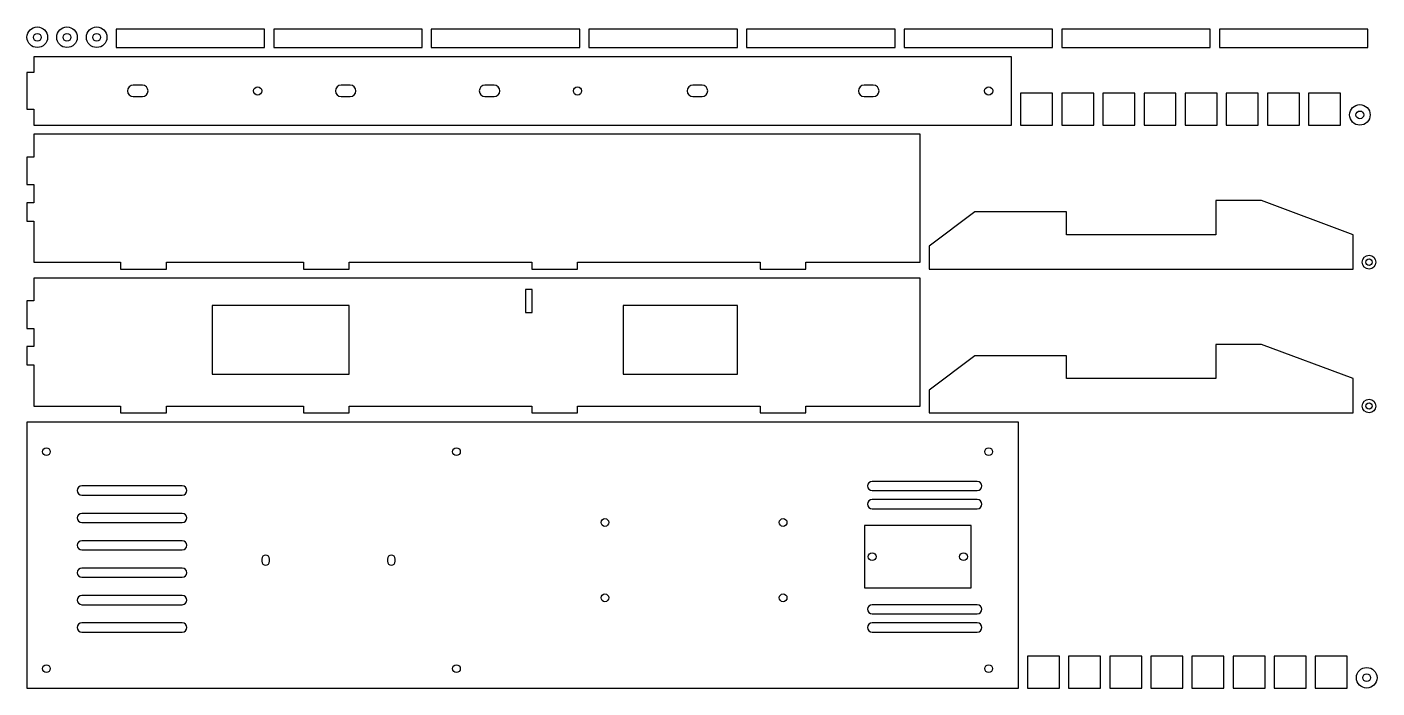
# Model space of a CAD drawing. Header units: millimetres. Extents: x 4 to 595, y 4 to 294.
import ezdxf

# ---------------------------------------------------------------- set-up
doc = ezdxf.new("R2010")
doc.units = ezdxf.units.MM
doc.layers.add('CUT', color=1, linetype='Continuous')

msp = doc.modelspace()

# ---------------------------------------------------------------- linework, layer by layer
at = {"layer": 'CUT'}
for points in [[(108, 284.5), (108, 292.5), (43, 292.5), (43, 284.5)], [(177, 284.5), (177, 292.5), (112, 292.5), (112, 284.5)], [(246, 284.5), (246, 292.5), (181, 292.5), (181, 284.5)], [(315, 284.5), (315, 292.5), (250, 292.5), (250, 284.5)], [(384, 284.5), (384, 292.5), (319, 292.5), (319, 284.5)], [(453, 284.5), (453, 292.5), (388, 292.5), (388, 284.5)], [(522, 284.5), (522, 292.5), (457, 292.5), (457, 284.5)], [(591, 284.5), (591, 292.5), (526, 292.5), (526, 284.5)], [(435, 250.5), (435, 280.5), (7, 280.5), (7, 273.5), (4, 273.5), (4, 257.5), (7, 257.5), (7, 250.5)], [(50.5, 268), (49.543, 267.81), (48.732, 267.268), (48.19, 266.457), (48, 265.5), (48.19, 264.543), (48.732, 263.732), (49.543, 263.19), (50.5, 263), (54.5, 263), (55.457, 263.19), (56.268, 263.732), (56.81, 264.543), (57, 265.5), (56.81, 266.457), (56.268, 267.268), (55.457, 267.81), (54.5, 268)], [(141.5, 268), (140.543, 267.81), (139.732, 267.268), (139.19, 266.457), (139, 265.5), (139.19, 264.543), (139.732, 263.732), (140.543, 263.19), (141.5, 263), (145.5, 263), (146.457, 263.19), (147.268, 263.732), (147.81, 264.543), (148, 265.5), (147.81, 266.457), (147.268, 267.268), (146.457, 267.81), (145.5, 268)], [(204.5, 268), (203.543, 267.81), (202.732, 267.268), (202.19, 266.457), (202, 265.5), (202.19, 264.543), (202.732, 263.732), (203.543, 263.19), (204.5, 263), (208.5, 263), (209.457, 263.19), (210.268, 263.732), (210.81, 264.543), (211, 265.5), (210.81, 266.457), (210.268, 267.268), (209.457, 267.81), (208.5, 268)], [(295.5, 268), (294.543, 267.81), (293.732, 267.268), (293.19, 266.457), (293, 265.5), (293.19, 264.543), (293.732, 263.732), (294.543, 263.19), (295.5, 263), (299.5, 263), (300.457, 263.19), (301.268, 263.732), (301.81, 264.543), (302, 265.5), (301.81, 266.457), (301.268, 267.268), (300.457, 267.81), (299.5, 268)], [(370.5, 268), (369.543, 267.81), (368.732, 267.268), (368.19, 266.457), (368, 265.5), (368.19, 264.543), (368.732, 263.732), (369.543, 263.19), (370.5, 263), (374.5, 263), (375.457, 263.19), (376.268, 263.732), (376.81, 264.543), (377, 265.5), (376.81, 266.457), (376.268, 267.268), (375.457, 267.81), (374.5, 268)], [(439, 250.5), (453, 250.5), (453, 264.5), (439, 264.5)], [(457, 250.5), (471, 250.5), (471, 264.5), (457, 264.5)], [(475, 250.5), (489, 250.5), (489, 264.5), (475, 264.5)], [(493, 250.5), (507, 250.5), (507, 264.5), (493, 264.5)], [(511, 250.5), (525, 250.5), (525, 264.5), (511, 264.5)], [(529, 250.5), (543, 250.5), (543, 264.5), (529, 264.5)], [(547, 250.5), (561, 250.5), (561, 264.5), (547, 264.5)], [(565, 250.5), (579, 250.5), (579, 264.5), (565, 264.5)], [(7, 190.5), (45, 190.5), (45, 187.5), (65, 187.5), (65, 190.5), (125, 190.5), (125, 187.5), (145, 187.5), (145, 190.5), (225, 190.5), (225, 187.5), (245, 187.5), (245, 190.5), (325, 190.5), (325, 187.5), (345, 187.5), (345, 190.5), (395, 190.5), (395, 246.5), (7, 246.5), (7, 236.5), (4, 236.5), (4, 224.5), (7, 224.5), (7, 216.5), (4, 216.5), (4, 208.5), (7, 208.5)], [(399, 187.5), (584.5, 187.5), (584.5, 202.5), (544.5, 217.5), (524.5, 217.5), (524.5, 202.5), (459, 202.5), (459, 212.5), (419, 212.5), (399, 197.5)], [(7, 127.5), (45, 127.5), (45, 124.5), (65, 124.5), (65, 127.5), (125, 127.5), (125, 124.5), (145, 124.5), (145, 127.5), (225, 127.5), (225, 124.5), (245, 124.5), (245, 127.5), (325, 127.5), (325, 124.5), (345, 124.5), (345, 127.5), (395, 127.5), (395, 183.5), (7, 183.5), (7, 173.5), (4, 173.5), (4, 161.5), (7, 161.5), (7, 153.5), (4, 153.5), (4, 145.5), (7, 145.5)], [(222.167, 168.5), (225.167, 168.5), (225.167, 178.5), (222.167, 178.5)], [(85, 141.5), (145, 141.5), (145, 171.5), (85, 171.5)], [(265, 141.5), (315, 141.5), (315, 171.5), (265, 171.5)], [(399, 124.5), (584.5, 124.5), (584.5, 139.5), (544.5, 154.5), (524.5, 154.5), (524.5, 139.5), (459, 139.5), (459, 149.5), (419, 149.5), (399, 134.5)], [(438, 4), (438, 120.5), (4, 120.5), (4, 4)], [(28, 92.5), (27.235, 92.348), (26.586, 91.914), (26.152, 91.265), (26, 90.5), (26.152, 89.735), (26.586, 89.086), (27.235, 88.652), (28, 88.5), (72, 88.5), (72.765, 88.652), (73.414, 89.086), (73.848, 89.735), (74, 90.5), (73.848, 91.265), (73.414, 91.914), (72.765, 92.348), (72, 92.5)], [(374, 94.5), (373.235, 94.348), (372.586, 93.914), (372.152, 93.265), (372, 92.5), (372.152, 91.735), (372.586, 91.086), (373.235, 90.652), (374, 90.5), (420, 90.5), (420.765, 90.652), (421.414, 91.086), (421.848, 91.735), (422, 92.5), (421.848, 93.265), (421.414, 93.914), (420.765, 94.348), (420, 94.5)], [(374, 86.5), (373.235, 86.348), (372.586, 85.914), (372.152, 85.265), (372, 84.5), (372.152, 83.735), (372.586, 83.086), (373.235, 82.652), (374, 82.5), (420, 82.5), (420.765, 82.652), (421.414, 83.086), (421.848, 83.735), (422, 84.5), (421.848, 85.265), (421.414, 85.914), (420.765, 86.348), (420, 86.5)], [(28, 80.5), (27.235, 80.348), (26.586, 79.914), (26.152, 79.265), (26, 78.5), (26.152, 77.735), (26.586, 77.086), (27.235, 76.652), (28, 76.5), (72, 76.5), (72.765, 76.652), (73.414, 77.086), (73.848, 77.735), (74, 78.5), (73.848, 79.265), (73.414, 79.914), (72.765, 80.348), (72, 80.5)], [(417.375, 47.875), (417.375, 75.125), (370.625, 75.125), (370.625, 47.875)], [(28, 68.5), (27.235, 68.348), (26.586, 67.914), (26.152, 67.265), (26, 66.5), (26.152, 65.735), (26.586, 65.086), (27.235, 64.652), (28, 64.5), (72, 64.5), (72.765, 64.652), (73.414, 65.086), (73.848, 65.735), (74, 66.5), (73.848, 67.265), (73.414, 67.914), (72.765, 68.348), (72, 68.5)], [(106.8, 59.5), (106.929, 58.849), (107.298, 58.298), (107.849, 57.929), (108.5, 57.8), (109.151, 57.929), (109.702, 58.298), (110.071, 58.849), (110.2, 59.5), (110.2, 60.5), (110.071, 61.151), (109.702, 61.702), (109.151, 62.071), (108.5, 62.2), (107.849, 62.071), (107.298, 61.702), (106.929, 61.151), (106.8, 60.5)], [(161.8, 59.5), (161.929, 58.849), (162.298, 58.298), (162.849, 57.929), (163.5, 57.8), (164.151, 57.929), (164.702, 58.298), (165.071, 58.849), (165.2, 59.5), (165.2, 60.5), (165.071, 61.151), (164.702, 61.702), (164.151, 62.071), (163.5, 62.2), (162.849, 62.071), (162.298, 61.702), (161.929, 61.151), (161.8, 60.5)], [(28, 56.5), (27.235, 56.348), (26.586, 55.914), (26.152, 55.265), (26, 54.5), (26.152, 53.735), (26.586, 53.086), (27.235, 52.652), (28, 52.5), (72, 52.5), (72.765, 52.652), (73.414, 53.086), (73.848, 53.735), (74, 54.5), (73.848, 55.265), (73.414, 55.914), (72.765, 56.348), (72, 56.5)], [(28, 44.5), (27.235, 44.348), (26.586, 43.914), (26.152, 43.265), (26, 42.5), (26.152, 41.735), (26.586, 41.086), (27.235, 40.652), (28, 40.5), (72, 40.5), (72.765, 40.652), (73.414, 41.086), (73.848, 41.735), (74, 42.5), (73.848, 43.265), (73.414, 43.914), (72.765, 44.348), (72, 44.5)], [(374, 40.5), (373.235, 40.348), (372.586, 39.914), (372.152, 39.265), (372, 38.5), (372.152, 37.735), (372.586, 37.086), (373.235, 36.652), (374, 36.5), (420, 36.5), (420.765, 36.652), (421.414, 37.086), (421.848, 37.735), (422, 38.5), (421.848, 39.265), (421.414, 39.914), (420.765, 40.348), (420, 40.5)], [(28, 32.5), (27.235, 32.348), (26.586, 31.914), (26.152, 31.265), (26, 30.5), (26.152, 29.735), (26.586, 29.086), (27.235, 28.652), (28, 28.5), (72, 28.5), (72.765, 28.652), (73.414, 29.086), (73.848, 29.735), (74, 30.5), (73.848, 31.265), (73.414, 31.914), (72.765, 32.348), (72, 32.5)], [(374, 32.5), (373.235, 32.348), (372.586, 31.914), (372.152, 31.265), (372, 30.5), (372.152, 29.735), (372.586, 29.086), (373.235, 28.652), (374, 28.5), (420, 28.5), (420.765, 28.652), (421.414, 29.086), (421.848, 29.735), (422, 30.5), (421.848, 31.265), (421.414, 31.914), (420.765, 32.348), (420, 32.5)], [(442, 4), (456, 4), (456, 18), (442, 18)], [(460, 4), (474, 4), (474, 18), (460, 18)], [(478, 4), (492, 4), (492, 18), (478, 18)], [(496, 4), (510, 4), (510, 18), (496, 18)], [(514, 4), (528, 4), (528, 18), (514, 18)], [(532, 4), (546, 4), (546, 18), (532, 18)], [(550, 4), (564, 4), (564, 18), (550, 18)], [(568, 4), (582, 4), (582, 18), (568, 18)]]:
    msp.add_lwpolyline(points, close=True, dxfattribs=at)
for centre, radius in [((8.5, 289), 4.5), ((8.5, 289), 1.7), ((21.5, 289), 4.5), ((21.5, 289), 1.7), ((34.5, 289), 4.5), ((34.5, 289), 1.7), ((105, 265.5), 1.8), ((245, 265.5), 1.8), ((425, 265.5), 1.8), ((587.5, 255), 4.5), ((587.5, 255), 1.7), ((591.5, 190.5), 3), ((591.5, 190.5), 1.4), ((591.5, 127.5), 3), ((591.5, 127.5), 1.4), ((12.5, 107.5), 1.7), ((192, 107.5), 1.7), ((425, 107.5), 1.7), ((257, 76.5), 1.7), ((335, 76.5), 1.7), ((374, 61.5), 1.7), ((414, 61.5), 1.7), ((257, 43.5), 1.7), ((335, 43.5), 1.7), ((12.5, 12.5), 1.7), ((192, 12.5), 1.7), ((425, 12.5), 1.7), ((590.5, 8.5), 4.5), ((590.5, 8.5), 1.7)]:
    msp.add_circle(centre, radius, dxfattribs=at)

doc.saveas('drawing.dxf')
